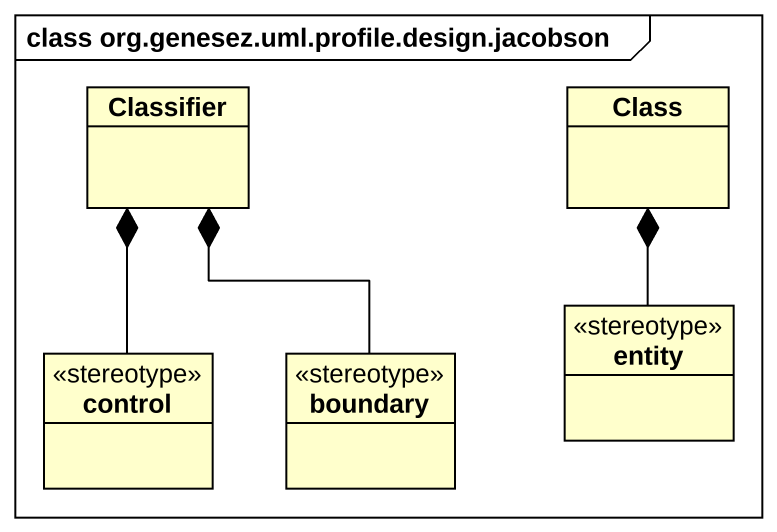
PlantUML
@startuml
mainframe class org.genesez.uml.profile.design.jacobson
hide circle
hide empty members
class Classifier
class "Class" as Class_
class "control" as control_ <<stereotype>>
class "boundary" as boundary_ <<stereotype>>
class "entity" as entity_ <<stereotype>>
control_ -up-* Classifier
boundary_ -up-* Classifier
entity_ -up-* Class_
@enduml
